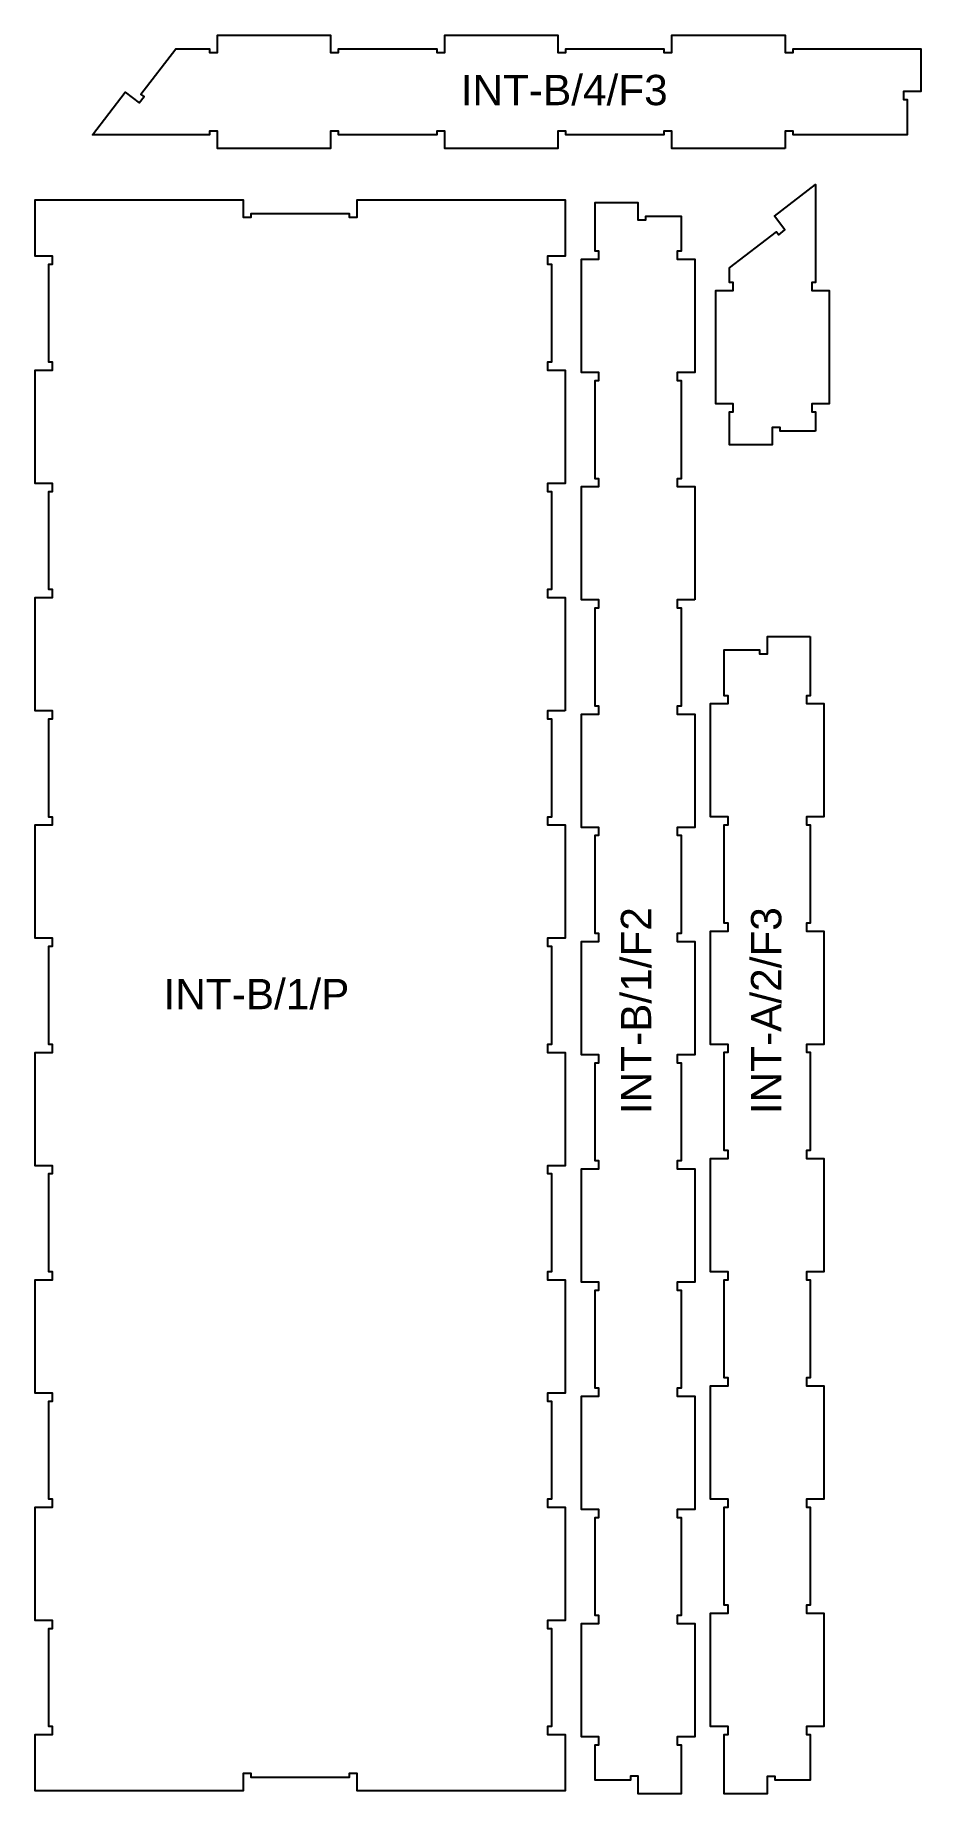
# Model space of a CAD drawing. Header units: millimetres. Extents: x 130 to 1299, y 148 to 2469.
import ezdxf

# ---------------------------------------------------------------- set-up
doc = ezdxf.new("R2010")
doc.units = ezdxf.units.MM
doc.layers.add('1_ANYTOOL_1MMDEEP_INSIDE', color=2, linetype='Continuous', true_color=0xffff00)
doc.layers.add('6_ANYTOOL_CUTTHROUGH_OUTSI', color=5, linetype='Continuous', true_color=0x0000ff)
doc.styles.add('textstyle11', font='standard')
doc.styles.add('textstyle12', font='standard')
doc.styles.add('textstyle13', font='standard')
doc.styles.add('textstyle14', font='standard')

msp = doc.modelspace()

# ---------------------------------------------------------------- linework, layer by layer
at = {"layer": '6_ANYTOOL_CUTTHROUGH_OUTSI'}
for points in [[(1120.4, 2319.2), (970.9, 2319.2), (970.9, 2342.2), (960.4, 2342.2), (960.4, 2337.2), (830.9, 2337.2), (830.9, 2342.2), (820.4, 2342.2), (820.4, 2319.2), (670.9, 2319.2), (670.9, 2342.2), (660.4, 2342.2), (660.4, 2337.2), (530.9, 2337.2), (530.9, 2342.2), (520.4, 2342.2), (520.4, 2319.2), (370.9, 2319.2), (370.9, 2342.2), (360.4, 2342.2), (360.4, 2337.2), (205.9, 2337.2), (249.3, 2393.6), (267.6, 2379.5), (274, 2387.9), (270, 2390.9), (316, 2450.7), (360.4, 2450.7), (360.4, 2445.7), (370.9, 2445.7), (370.9, 2468.7), (520.4, 2468.7), (520.4, 2445.7), (530.9, 2445.7), (530.9, 2450.7), (660.4, 2450.7), (660.4, 2445.7), (670.9, 2445.7), (670.9, 2468.7), (820.4, 2468.7), (820.4, 2445.7), (830.9, 2445.7), (830.9, 2450.7), (960.4, 2450.7), (960.4, 2445.7), (970.9, 2445.7), (970.9, 2468.7), (1120.4, 2468.7), (1120.4, 2445.7), (1130.9, 2445.7), (1130.9, 2450.7), (1299.5, 2450.7), (1299.5, 2394.2), (1276.5, 2394.2), (1276.5, 2383.7), (1281.5, 2383.7), (1281.5, 2337.2), (1130.9, 2337.2), (1130.9, 2342.2), (1120.4, 2342.2)], [(829.8, 1577.1), (806.8, 1577.1), (806.8, 1566.6), (811.8, 1566.6), (811.8, 1437.1), (806.8, 1437.1), (806.8, 1426.6), (829.8, 1426.6), (829.8, 1277.1), (806.8, 1277.1), (806.8, 1266.6), (811.8, 1266.6), (811.8, 1137.1), (806.8, 1137.1), (806.8, 1126.6), (829.8, 1126.6), (829.8, 977.1), (806.8, 977.1), (806.8, 966.6), (811.8, 966.6), (811.8, 837.1), (806.8, 837.1), (806.8, 826.6), (829.8, 826.6), (829.8, 677.1), (806.8, 677.1), (806.8, 666.6), (811.8, 666.6), (811.8, 537.1), (806.8, 537.1), (806.8, 526.6), (829.8, 526.6), (829.8, 377.1), (806.8, 377.1), (806.8, 366.6), (811.8, 366.6), (811.8, 237.1), (806.8, 237.1), (806.8, 226.6), (829.8, 226.6), (829.8, 152.1), (555.3, 152.1), (555.3, 175.1), (544.8, 175.1), (544.8, 170.1), (415.3, 170.1), (415.3, 175.1), (404.8, 175.1), (404.8, 152.1), (130.3, 152.1), (130.3, 226.6), (153.3, 226.6), (153.3, 237.1), (148.3, 237.1), (148.3, 366.6), (153.3, 366.6), (153.3, 377.1), (130.3, 377.1), (130.3, 526.6), (153.3, 526.6), (153.3, 537.1), (148.3, 537.1), (148.3, 666.6), (153.3, 666.6), (153.3, 677.1), (130.3, 677.1), (130.3, 826.6), (153.3, 826.6), (153.3, 837.1), (148.3, 837.1), (148.3, 966.6), (153.3, 966.6), (153.3, 977.1), (130.3, 977.1), (130.3, 1126.6), (153.3, 1126.6), (153.3, 1137.1), (148.3, 1137.1), (148.3, 1266.6), (153.3, 1266.6), (153.3, 1277.1), (130.3, 1277.1), (130.3, 1426.6), (153.3, 1426.6), (153.3, 1437.1), (148.3, 1437.1), (148.3, 1566.6), (153.3, 1566.6), (153.3, 1577.1), (130.3, 1577.1), (130.3, 1726.6), (153.3, 1726.6), (153.3, 1737.1), (148.3, 1737.1), (148.3, 1866.6), (153.3, 1866.6), (153.3, 1877.1), (130.3, 1877.1), (130.3, 2026.6), (153.3, 2026.6), (153.3, 2037.1), (148.3, 2037.1), (148.3, 2166.6), (153.3, 2166.6), (153.3, 2177.1), (130.3, 2177.1), (130.3, 2251.6), (404.8, 2251.6), (404.8, 2228.6), (415.3, 2228.6), (415.3, 2233.6), (544.8, 2233.6), (544.8, 2228.6), (555.3, 2228.6), (555.3, 2251.6), (829.8, 2251.6), (829.8, 2177.1), (806.8, 2177.1), (806.8, 2166.6), (811.8, 2166.6), (811.8, 2037.1), (806.8, 2037.1), (806.8, 2026.6), (829.8, 2026.6), (829.8, 1877.1), (806.8, 1877.1), (806.8, 1866.6), (811.8, 1866.6), (811.8, 1737.1), (806.8, 1737.1), (806.8, 1726.6), (829.8, 1726.6)], [(1160.4, 1946.2), (1113.9, 1946.2), (1113.9, 1951.2), (1103.4, 1951.2), (1103.4, 1928.2), (1046.9, 1928.2), (1046.9, 1971.8), (1051.9, 1971.8), (1051.9, 1982.3), (1028.9, 1982.3), (1028.9, 2131.8), (1051.9, 2131.8), (1051.9, 2142.3), (1046.9, 2142.3), (1046.9, 2161.7), (1108.8, 2209.3), (1111.8, 2205.3), (1120.1, 2211.7), (1106.1, 2229.9), (1160.4, 2271.7), (1160.4, 2142.3), (1155.4, 2142.3), (1155.4, 2131.8), (1178.4, 2131.8), (1178.4, 1982.3), (1155.4, 1982.3), (1155.4, 1971.8), (1160.4, 1971.8)], [(1001, 1723.5), (978, 1723.5), (978, 1713), (983, 1713), (983, 1583.5), (978, 1583.5), (978, 1573), (1001, 1573), (1001, 1423.5), (978, 1423.5), (978, 1413), (983, 1413), (983, 1283.5), (978, 1283.5), (978, 1273), (1001, 1273), (1001, 1123.5), (978, 1123.5), (978, 1113), (983, 1113), (983, 983.5), (978, 983.5), (978, 973), (1001, 973), (1001, 823.5), (978, 823.5), (978, 813), (983, 813), (983, 683.5), (978, 683.5), (978, 673), (1001, 673), (1001, 523.5), (978, 523.5), (978, 513), (983, 513), (983, 383.5), (978, 383.5), (978, 373), (1001, 373), (1001, 223.5), (978, 223.5), (978, 213), (983, 213), (983, 148.5), (926.5, 148.5), (926.5, 171.5), (916, 171.5), (916, 166.5), (869.5, 166.5), (869.5, 213), (874.5, 213), (874.5, 223.5), (851.5, 223.5), (851.5, 373), (874.5, 373), (874.5, 383.5), (869.5, 383.5), (869.5, 513), (874.5, 513), (874.5, 523.5), (851.5, 523.5), (851.5, 673), (874.5, 673), (874.5, 683.5), (869.5, 683.5), (869.5, 813), (874.5, 813), (874.5, 823.5), (851.5, 823.5), (851.5, 973), (874.5, 973), (874.5, 983.5), (869.5, 983.5), (869.5, 1113), (874.5, 1113), (874.5, 1123.5), (851.5, 1123.5), (851.5, 1273), (874.5, 1273), (874.5, 1283.5), (869.5, 1283.5), (869.5, 1413), (874.5, 1413), (874.5, 1423.5), (851.5, 1423.5), (851.5, 1573), (874.5, 1573), (874.5, 1583.5), (869.5, 1583.5), (869.5, 1713), (874.5, 1713), (874.5, 1723.5), (851.5, 1723.5), (851.5, 1873), (874.5, 1873), (874.5, 1883.5), (869.5, 1883.5), (869.5, 2013), (874.5, 2013), (874.5, 2023.5), (851.5, 2023.5), (851.5, 2173), (874.5, 2173), (874.5, 2183.5), (869.5, 2183.5), (869.5, 2248), (926, 2248), (926, 2225), (936.5, 2225), (936.5, 2230), (983, 2230), (983, 2183.5), (978, 2183.5), (978, 2173), (1001, 2173), (1001, 2023.5), (978, 2023.5), (978, 2013), (983, 2013), (983, 1883.5), (978, 1883.5), (978, 1873), (1001, 1873)], [(1153.5, 1675.5), (1153.5, 1597.2), (1148.5, 1597.2), (1148.5, 1586.7), (1171.5, 1586.7), (1171.5, 1437.2), (1148.5, 1437.2), (1148.5, 1426.7), (1153.5, 1426.7), (1153.5, 1297.2), (1148.5, 1297.2), (1148.5, 1286.7), (1171.5, 1286.7), (1171.5, 1137.2), (1148.5, 1137.2), (1148.5, 1126.7), (1153.5, 1126.7), (1153.5, 997.2), (1148.5, 997.2), (1148.5, 986.7), (1171.5, 986.7), (1171.5, 837.2), (1148.5, 837.2), (1148.5, 826.7), (1153.5, 826.7), (1153.5, 697.2), (1148.5, 697.2), (1148.5, 686.7), (1171.5, 686.7), (1171.5, 537.2), (1148.5, 537.2), (1148.5, 526.7), (1153.5, 526.7), (1153.5, 397.2), (1148.5, 397.2), (1148.5, 386.7), (1171.5, 386.7), (1171.5, 237.2), (1148.5, 237.2), (1148.5, 226.7), (1153.5, 226.7), (1153.5, 166.3), (1107, 166.3), (1107, 171.3), (1096.5, 171.3), (1096.5, 148.3), (1040, 148.3), (1040, 226.7), (1045, 226.7), (1045, 237.2), (1022, 237.2), (1022, 386.7), (1045, 386.7), (1045, 397.2), (1040, 397.2), (1040, 526.7), (1045, 526.7), (1045, 537.2), (1022, 537.2), (1022, 686.7), (1045, 686.7), (1045, 697.2), (1040, 697.2), (1040, 826.7), (1045, 826.7), (1045, 837.2), (1022, 837.2), (1022, 986.7), (1045, 986.7), (1045, 997.2), (1040, 997.2), (1040, 1126.7), (1045, 1126.7), (1045, 1137.2), (1022, 1137.2), (1022, 1286.7), (1045, 1286.7), (1045, 1297.2), (1040, 1297.2), (1040, 1426.7), (1045, 1426.7), (1045, 1437.2), (1022, 1437.2), (1022, 1586.7), (1045, 1586.7), (1045, 1597.2), (1040, 1597.2), (1040, 1657.5), (1086.5, 1657.5), (1086.5, 1652.5), (1097, 1652.5), (1097, 1675.5)]]:
    msp.add_lwpolyline(points, close=True, dxfattribs=at)

# ---------------------------------------------------------------- texts
at = {"layer": '1_ANYTOOL_1MMDEEP_INSIDE', "char_height": 40, "attachment_point": 1}
for s, insert, width, style in [('\\fArial;INT-B/4/F3', (692.1, 2416.3), 303.614, 'textstyle14'), ('\\fArial;INT-B/1/P', (299.8, 1223.5), 275.663, 'textstyle11')]:
    msp.add_mtext(s, dxfattribs=dict(at, insert=insert, width=width, style=style))
at = {"layer": '1_ANYTOOL_1MMDEEP_INSIDE', "char_height": 40, "attachment_point": 1, "rotation": 90}
for s, insert, width, style in [('\\fArial;INT-B/1/F2', (903.5, 1045), 302.892, 'textstyle12'), ('\\fArial;INT-A/2/F3', (1075.3, 1045), 303.614, 'textstyle13')]:
    msp.add_mtext(s, dxfattribs=dict(at, insert=insert, width=width, style=style))

doc.saveas('drawing.dxf')
